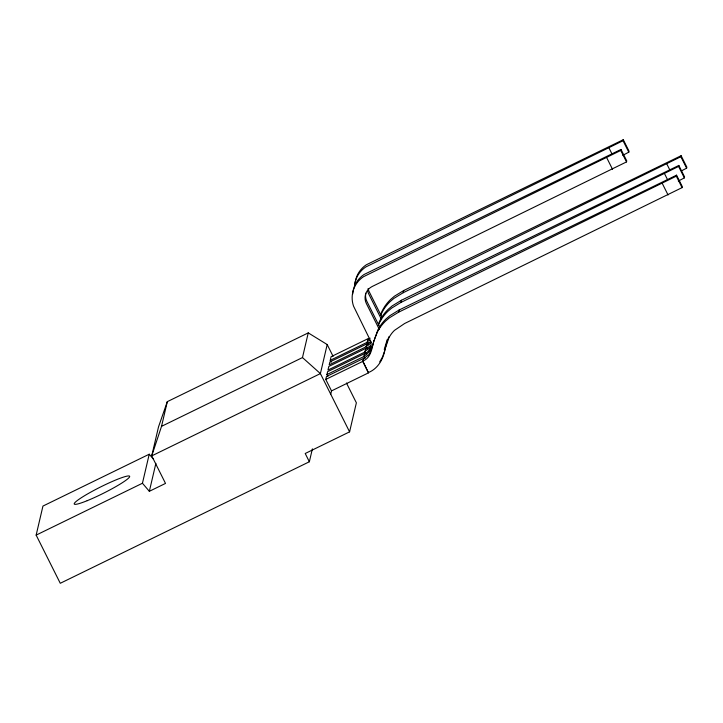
<?xml version="1.0" encoding="UTF-8"?>
<svg xmlns="http://www.w3.org/2000/svg" width="723" height="723" viewBox="0 0 723 723"><rect width="100%" height="100%" fill="white"/><g stroke="black" fill="none" stroke-linecap="round" stroke-linejoin="round"><path stroke-width="1.08" d="M312.372 448.856L309.354 461.762L60.271 583.289L36.15 535.11L42.946 506.073L149.227 454.216L153.375 459.042M36.15 535.11L142.44 483.253L149.227 454.216M142.44 483.253L149.345 491.306L165.513 483.416L151.731 455.888L161.536 426.335L167.311 401.654L308.251 332.887L327.194 344.546L333.104 356.349M149.345 491.306L155.888 463.344M161.536 426.335L302.476 357.569L308.251 332.887M327.194 344.546L320.397 373.592L349.58 431.857L305.214 453.502L309.354 461.762M331.523 390.899L325.775 379.43L326.453 376.52L363.425 358.481L362.747 361.392L368.486 372.86L331.523 390.899L330.736 394.234M327.871 376.475L326.913 374.559L327.591 371.658L364.564 353.619L363.886 356.529L364.844 358.436M331.197 362.241L330.248 360.334L331.098 356.701L368.061 338.662L367.212 342.295L368.17 344.211M364.934 352.029L365.784 348.396L328.82 366.434L327.971 370.059L364.934 352.029L365.892 353.936M366.163 346.796L366.841 343.895L329.869 361.934L329.191 364.835L366.163 346.796L367.121 348.712M349.58 431.857L356.376 402.819L346.462 383.018M368.486 372.86L362.829 361.03C370.185 358.328 371.758 350.04 373.195 343.326M374.415 339.322L377.316 332.191A41.184 40.75 13.2 0 1 385.467 321.166L389.363 317.84L398.662 312.164L399.168 309.986L676.565 175.165L682.295 186.615L682.06 187.637L404.654 323.488L394.478 330.366A28.468 28.17 13.2 0 0 388.829 337.993L385.178 348.694M378.355 325.205L379.593 322.458A41.184 40.75 13.2 0 1 387.745 311.441L391.64 308.106L400.94 302.431L401.446 300.253L678.834 165.431L684.573 176.891L684.338 177.903L678.337 181.057M380.632 315.472L381.861 312.734A41.184 40.75 13.2 0 1 390.022 301.708L393.918 298.382L403.217 292.707L403.723 290.529L681.111 155.707L686.85 167.158L686.615 168.179L681.608 170.8M379.34 329.444L366.398 303.597A12.906 12.77 13.2 0 1 372.2 286.489L626.507 161.916L620.768 150.456L621.012 149.444L364.049 274.505A25.82 25.549 13.2 0 0 352.707 294.071M622.783 155.328L628.784 152.182L623.045 140.732L623.28 139.711L366.326 264.781A25.82 25.549 13.2 0 0 354.984 284.347M626.507 161.916L626.742 160.895L621.012 149.444M628.784 152.182L629.019 151.17L623.28 139.711M682.06 187.637L676.321 176.177L676.565 175.165M684.338 177.903L678.599 166.453L678.834 165.431M686.615 168.179L680.876 156.719L681.111 155.707M384.5 351.369L386.922 342.033M372.688 345.504L373.963 340.379M372.535 345.956L369.272 354.297L363.344 358.852M387.293 339.467L384.256 349.444M385.016 349.191C383.443 358.97 378.066 368.54 368.576 372.499M373.457 342.557L377.822 330.013A41.184 40.75 13.2 0 1 385.983 318.988L389.878 315.662L399.168 309.986M384.302 351.839L382.829 356.141M167.311 401.654L158.527 426.841L151.731 455.888L320.397 373.592L302.476 357.569M387.185 341.139L388.938 336.701M380.723 314.207L382.377 310.556A41.184 40.75 13.2 0 1 390.528 299.53L394.424 296.204L403.723 290.529M378.445 323.94L380.099 320.28A41.184 40.75 13.2 0 1 388.26 309.263L392.146 305.928L401.446 300.253M382.494 356.99L379.72 361.871M371.044 346.751L365.106 351.297L366.064 353.213M370.664 345.63L365.612 349.119M367.89 339.394L370.131 338.156M369.616 340.334L367.383 341.572L368.341 343.479M354.469 286.525A25.82 25.549 13.2 0 1 365.82 266.959L623.045 140.732M364.925 358.075L363.967 356.159A12.906 12.77 13.2 0 0 370.429 340.596L353.538 306.136A25.82 25.549 13.2 0 1 363.542 276.683L620.768 150.456M403.217 292.707L680.876 156.719M400.94 302.431L678.599 166.453M398.662 312.164L676.321 176.177M330.248 360.334L367.212 342.295M326.913 374.559L363.886 356.529M325.775 379.43L362.747 361.392M666.877 164.067L669.742 169.797M664.6 173.791L667.465 179.521M662.322 183.525L668.061 194.975M609.046 148.07L611.911 153.8M606.769 157.804L612.508 169.254M382.124 317.533L369.182 291.685A12.906 12.77 13.2 0 1 368.088 288.531M381.617 319.711L368.676 293.863A12.906 12.77 13.2 0 1 367.582 290.709M379.846 327.266L366.904 301.419A12.906 12.77 13.2 0 1 365.793 293.267M367.682 349.299L366.245 346.434A12.906 12.77 13.2 0 0 371.251 342.078M370.962 346.642A12.906 12.77 13.2 0 1 364.482 353.981M370.736 341.229A12.906 12.77 13.2 0 1 366.751 344.256M87.185 500.687A30.981 3.452 -26.6 0 0 129.661 476.629A30.981 3.452 -26.6 0 0 88.947 493.149A30.981 3.452 -26.6 0 0 87.185 500.687"/></g></svg>
